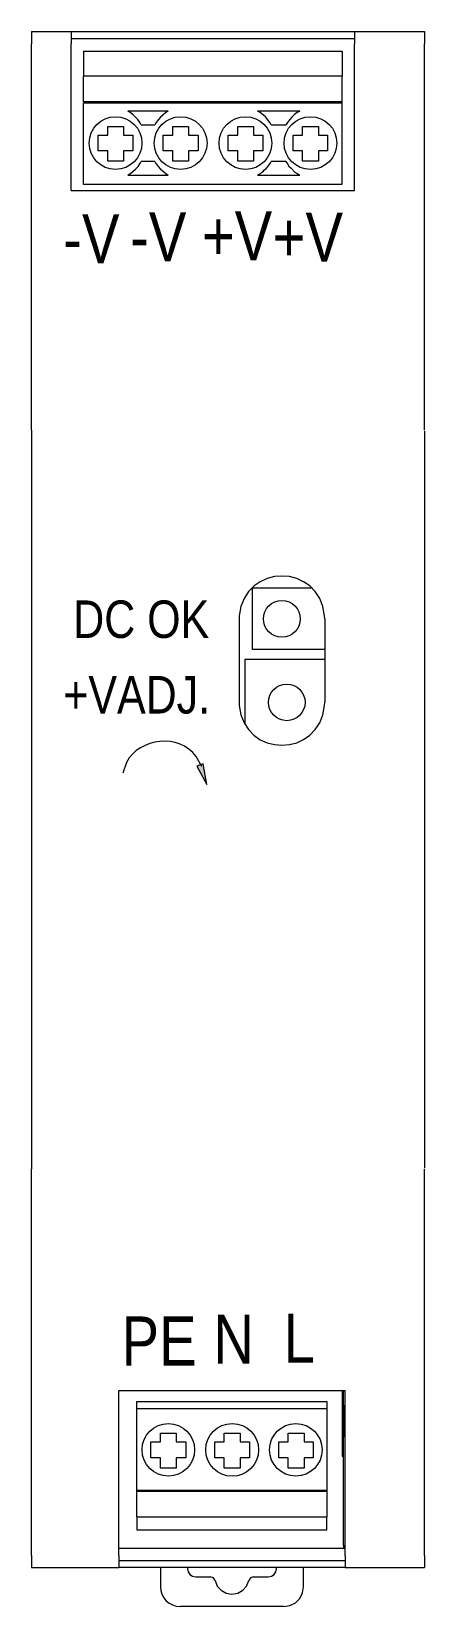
# Model space of a CAD drawing. Header units: millimetres. Extents: x 106 to 752, y 71 to 221.
# Drawn here: x 720.4 to 752.4, y 71.3 to 199.6 of the extents above.
import ezdxf

# ---------------------------------------------------------------- set-up
doc = ezdxf.new("R2010")
doc.units = ezdxf.units.MM

msp = doc.modelspace()

# ---------------------------------------------------------------- hatches: boundary and pattern name
h = msp.add_hatch(color=256)
h.dxf.hatch_style = 2
h.paths.add_polyline_path([(734.37, 139.92), (733.84, 139.73), (734.66, 138.26)])

# ---------------------------------------------------------------- linework, layer by layer
at = {"lineweight": 0}
for points in [[(720.38, 199.62), (720.38, 198.62)], [(720.38, 199.62), (723.61, 199.62)], [(720.38, 199.04), (720.38, 198.62)], [(723.61, 199.62), (723.61, 199.04)], [(723.61, 199.62), (746.69, 199.62)], [(723.61, 199.04), (723.61, 198.62)], [(724.45, 199.03), (723.61, 199.03)], [(727.51, 199.03), (724.45, 199.03)], [(730.58, 199.03), (727.51, 199.03)], [(733.64, 199.03), (730.58, 199.03)], [(736.71, 199.03), (733.64, 199.03)], [(742.84, 199.03), (736.71, 199.03)], [(745.9, 199.03), (742.84, 199.03)], [(746.68, 199.03), (745.9, 199.03)], [(746.69, 199.62), (746.69, 199.04)], [(746.69, 199.62), (752.4, 199.62)], [(746.69, 199.04), (746.69, 198.62)], [(752.4, 199.62), (752.4, 198.62)], [(752.4, 199.04), (752.4, 198.62)], [(720.38, 167.13), (720.38, 198.62)], [(720.38, 198.53), (720.38, 198.62)], [(723.61, 186.66), (723.61, 198.62)], [(724.61, 198.03), (745.68, 198.03)], [(724.61, 198.03), (724.61, 195.97)], [(745.68, 198.03), (745.68, 195.97)], [(746.69, 186.66), (746.69, 198.62)], [(752.4, 167.13), (752.4, 198.62)], [(752.4, 198.54), (752.4, 198.62)], [(724.61, 193.88), (724.61, 195.97)], [(745.68, 195.97), (724.61, 195.97)], [(745.68, 193.88), (745.68, 195.97)], [(745.68, 193.88), (724.61, 193.88)], [(745.68, 193.83), (745.68, 193.88)], [(724.61, 187.16), (724.61, 193.82)], [(724.61, 193.82), (745.68, 193.82)], [(731.52, 193.13), (728.24, 193.13)], [(729.32, 192.01), (729.21, 192.21), (729.04, 192.45), (728.86, 192.65), (728.66, 192.83), (728.43, 193.02), (728.24, 193.13)], [(731.52, 193.13), (731.33, 193.02), (731.1, 192.83), (730.9, 192.65), (730.72, 192.45), (730.55, 192.21), (730.44, 192.01)], [(742.23, 193.13), (738.8, 193.13)], [(739.92, 192.01), (739.8, 192.21), (739.44, 192.66), (739, 193.02), (738.8, 193.13)], [(742.23, 193.13), (742.03, 193.02), (741.82, 192.86), (741.59, 192.65), (741.39, 192.42), (741.23, 192.21), (741.11, 192.01)], [(745.68, 187.17), (745.68, 193.83)], [(729.32, 192.01), (730.44, 192.01)], [(739.91, 192.02), (741.11, 192.02)], [(728.24, 187.92), (728.43, 188.05), (728.63, 188.2), (728.86, 188.41), (729.07, 188.63), (729.21, 188.83), (729.32, 189.03)], [(730.44, 189.03), (729.32, 189.03)], [(730.44, 189.03), (730.55, 188.83), (730.7, 188.63), (730.9, 188.41), (731.13, 188.2), (731.33, 188.05), (731.52, 187.92)], [(738.8, 187.92), (739, 188.06), (739.19, 188.17), (739.36, 188.34), (739.53, 188.48), (739.66, 188.64), (739.8, 188.84), (739.91, 189.03)], [(741.11, 189.03), (739.91, 189.03)], [(741.11, 189.03), (741.23, 188.84), (741.36, 188.64), (741.53, 188.48), (741.84, 188.17), (742.03, 188.06), (742.23, 187.92)], [(728.24, 187.92), (731.52, 187.92)], [(738.8, 187.92), (742.23, 187.92)], [(723.61, 186.66), (746.69, 186.66)], [(745.68, 187.16), (724.61, 187.16)], [(720.38, 167.13), (720.38, 167.04)], [(720.38, 167.13), (720.38, 167.05)], [(720.38, 167.04), (720.38, 106.91)], [(752.4, 167.05), (752.4, 106.99)], [(744.29, 151.75), (744.26, 152), (744.12, 152.76), (743.86, 153.41), (743.5, 153.97), (743.06, 154.43), (742.55, 154.78), (741.99, 155.04), (741.39, 155.19), (740.78, 155.24), (740.17, 155.19), (739.58, 155.04), (739.02, 154.78), (738.51, 154.43), (738.07, 153.97), (737.7, 153.42), (737.44, 152.76), (737.3, 152), (737.3, 151.75)], [(738.38, 149.24), (738.38, 154.26)], [(743.23, 154.26), (738.38, 154.26)], [(737.3, 151.75), (737.3, 144.95)], [(744.29, 151.75), (744.29, 144.95)], [(744.29, 149.24), (738.38, 149.24)], [(737.77, 148.43), (737.77, 143.14)], [(744.29, 148.43), (737.77, 148.43)], [(744.29, 148.43), (737.77, 148.43)], [(737.3, 144.95), (737.3, 144.7), (737.44, 143.93), (737.7, 143.27), (738.06, 142.72), (738.5, 142.26), (739.02, 141.9), (739.58, 141.65), (740.17, 141.5), (740.78, 141.45), (741.4, 141.5), (741.99, 141.65), (742.55, 141.91), (743.06, 142.26), (743.5, 142.72), (743.86, 143.28), (744.12, 143.94), (744.26, 144.7), (744.29, 144.95)], [(734.25, 139.72), (733.8, 140.54), (733.52, 140.87), (733.2, 141.14), (732.85, 141.37), (732.48, 141.54), (732.08, 141.67), (731.67, 141.75), (731.26, 141.78), (730.84, 141.76), (730.42, 141.7), (730.02, 141.59), (729.63, 141.44), (729.26, 141.25), (728.92, 141.01), (728.61, 140.73), (728.34, 140.41), (728.11, 140.04), (727.81, 139.16)], [(720.38, 106.99), (720.38, 106.91)], [(720.38, 75.5), (720.38, 106.91)], [(752.4, 75.5), (752.4, 106.91)], [(727.49, 88.85), (745.93, 88.85)], [(727.49, 75.42), (727.49, 88.85)], [(745.68, 88.85), (745.68, 83.5), (745.8, 83.5)], [(745.79, 88.83), (745.68, 88.83)], [(745.79, 87.66), (745.79, 88.83)], [(745.8, 87.66), (745.8, 88.83)], [(745.94, 75.42), (745.94, 88.85)], [(728.96, 87.38), (728.96, 87.96)], [(728.96, 87.96), (744.43, 87.96)], [(728.96, 80.72), (728.96, 87.38)], [(728.96, 87.38), (744.43, 87.38)], [(744.43, 87.96), (744.43, 87.38)], [(744.43, 87.38), (744.43, 80.66)], [(745.79, 87.66), (745.79, 87.24)], [(745.8, 87.66), (745.8, 87.24)], [(745.79, 87.24), (745.68, 87.24)], [(745.79, 87.24), (745.79, 85.48)], [(745.8, 87.24), (745.8, 85.48)], [(745.79, 85.48), (745.68, 85.48)], [(745.79, 85.48), (745.79, 85.06)], [(745.79, 84.01), (745.79, 85.06)], [(745.8, 85.48), (745.8, 85.06)], [(745.8, 84.01), (745.8, 85.06)], [(745.79, 83.89), (745.68, 83.89)], [(745.79, 83.89), (745.79, 84.01)], [(745.79, 83.11), (745.79, 83.89)], [(745.8, 83.89), (745.8, 84.01)], [(745.8, 83.11), (745.8, 83.89)], [(745.8, 76.2), (745.8, 83.11)], [(728.96, 80.66), (728.96, 80.72)], [(744.43, 80.72), (728.96, 80.72)], [(728.96, 80.66), (744.43, 80.66)], [(728.96, 78.57), (728.96, 80.66)], [(744.43, 80.66), (744.43, 78.57)], [(728.96, 78.57), (744.43, 78.57)], [(728.96, 78.57), (728.96, 77.51)], [(744.43, 77.51), (744.43, 78.57)], [(728.96, 77.51), (744.43, 77.51)], [(727.49, 76.01), (745.8, 76.01)], [(745.8, 76.2), (745.8, 76.01)], [(745.93, 76.2), (745.8, 76.2)], [(745.8, 76.01), (745.93, 76.01)], [(745.8, 76.01), (745.93, 76.01)], [(720.38, 75.42), (720.38, 75.51)], [(720.38, 75.42), (720.38, 75.5)], [(720.38, 75.42), (720.38, 75)], [(720.38, 75.42), (720.38, 75)], [(720.38, 75), (720.38, 74.42)], [(727.49, 75.42), (727.49, 75), (729.38, 75)], [(727.49, 75), (727.49, 74.42)], [(727.49, 75), (732.89, 75)], [(729.38, 75), (732.89, 75)], [(730.88, 74.48), (730.88, 72.86)], [(732.89, 75), (736.38, 75)], [(732.89, 75), (736.38, 75)], [(733.09, 74.48), (733.09, 74.31)], [(736.38, 75), (739.89, 75)], [(736.38, 75), (739.89, 75)], [(739.89, 75), (743.37, 75)], [(739.89, 75), (743.37, 75)], [(740.34, 74.31), (740.34, 74.48)], [(742.55, 72.86), (742.55, 74.48)], [(743.37, 75), (745.94, 75)], [(743.37, 75), (745.93, 75)], [(745.93, 75.42), (745.93, 75)], [(745.94, 75), (745.94, 74.42)], [(752.4, 75.42), (752.4, 75.51)], [(752.4, 75.42), (752.4, 75.5)], [(752.4, 75.42), (752.4, 75)], [(752.4, 75.42), (752.4, 75)], [(752.4, 75), (752.4, 74.42)], [(720.38, 74.42), (727.49, 74.42)], [(745.93, 74.42), (727.49, 74.42)], [(733.09, 74.31), (733.14, 74.07), (733.28, 73.86), (733.49, 73.72), (733.73, 73.67)], [(733.73, 73.67), (734.95, 73.67)], [(735.34, 73.36), (735.2, 73.58), (734.95, 73.67)], [(735.34, 73.36), (735.52, 72.91), (735.84, 72.57), (736.24, 72.34), (736.71, 72.26), (737.19, 72.34), (737.59, 72.57), (737.9, 72.91), (738.09, 73.36)], [(738.48, 73.67), (738.23, 73.58), (738.09, 73.36)], [(738.48, 73.67), (739.69, 73.67)], [(739.69, 73.67), (739.94, 73.72), (740.15, 73.86), (740.29, 74.07), (740.34, 74.31)], [(745.93, 74.42), (752.4, 74.42)], [(730.88, 72.86), (730.91, 72.55), (731, 72.25), (731.15, 71.97), (731.35, 71.72), (731.59, 71.52), (731.87, 71.38), (732.17, 71.28), (732.49, 71.25)], [(740.94, 71.25), (741.44, 71.33), (741.89, 71.56), (742.24, 71.91), (742.47, 72.36), (742.55, 72.86)], [(740.94, 71.25), (732.49, 71.25)]]:
    msp.add_lwpolyline(points, dxfattribs=at)
for points in [[(726.59, 189.89), (725.81, 189.89), (725.81, 191.18), (726.59, 191.18), (726.59, 191.87), (727.87, 191.87), (727.87, 191.18), (728.65, 191.18), (728.65, 189.89), (727.87, 189.89), (727.87, 189.06), (726.59, 189.06)], [(731.89, 189.89), (731.11, 189.89), (731.11, 191.18), (731.89, 191.18), (731.89, 191.87), (733.17, 191.87), (733.17, 191.18), (733.95, 191.18), (733.95, 189.89), (733.17, 189.89), (733.17, 189.06), (731.89, 189.06)], [(737.19, 189.9), (736.41, 189.9), (736.41, 191.18), (737.19, 191.18), (737.19, 191.88), (738.47, 191.88), (738.47, 191.18), (739.22, 191.18), (739.22, 189.9), (738.47, 189.9), (738.47, 189.06), (737.19, 189.06)], [(742.45, 189.9), (741.7, 189.9), (741.7, 191.18), (742.45, 191.18), (742.45, 191.88), (743.76, 191.88), (743.76, 191.18), (744.51, 191.18), (744.51, 189.9), (743.76, 189.9), (743.76, 189.06), (742.45, 189.06)], [(734.37, 139.92), (733.84, 139.73), (734.66, 138.26)], [(734.37, 139.92), (733.84, 139.73), (734.66, 138.26)], [(730.88, 83.36), (730.1, 83.36), (730.1, 84.67), (730.88, 84.67), (730.88, 85.37), (732.17, 85.37), (732.17, 84.67), (732.95, 84.67), (732.95, 83.36), (732.17, 83.36), (732.17, 82.53), (730.88, 82.53)], [(736.09, 83.36), (735.31, 83.36), (735.31, 84.67), (736.09, 84.67), (736.09, 85.37), (737.37, 85.37), (737.37, 84.67), (738.13, 84.67), (738.13, 83.36), (737.37, 83.36), (737.37, 82.53), (736.09, 82.53)], [(741.28, 83.36), (740.52, 83.36), (740.52, 84.67), (741.28, 84.67), (741.28, 85.37), (742.59, 85.37), (742.59, 84.67), (743.34, 84.67), (743.34, 83.36), (742.59, 83.36), (742.59, 82.53), (741.28, 82.53)]]:
    msp.add_lwpolyline(points, close=True, dxfattribs=at)
for centre, radius in [((727.23, 190.53), 2.15), ((732.53, 190.53), 2.15), ((737.81, 190.53), 2.15), ((743.11, 190.53), 2.15), ((740.78, 151.75), 1.5), ((741.18, 144.94), 1.49), ((731.53, 84.02), 2.14), ((736.73, 84.02), 2.15), ((741.92, 84.02), 2.14)]:
    msp.add_circle(centre, radius, dxfattribs=at)

# ---------------------------------------------------------------- texts
at = {"attachment_point": 1}
for s, insert, char_height in [('{\\fArialNarrow|b0|i0|c0|p0;-V}', (728.42, 184.88), 4), ('{\\fArialNarrow|b0|i0|c0|p0;+V}', (734.26, 184.97), 4), ('{\\fArialNarrow|b0|i0|c0|p0;+V}', (740.03, 184.86), 4), ('{\\fArialNarrow|b0|i0|c0|p0;-V}', (722.97, 184.73), 4), ('{\\fArialNarrow|b0|i0|c0;DC OK}', (723.78, 153.25), 3.0551), ('{\\fArialNarrow|b0|i0|c0;+VADJ.}', (722.97, 147.09), 3.0551), ('{\\fArialNarrow|b0|i0|c0|p0;N}', (735.19, 95.04), 4), ('{\\fArialNarrow|b0|i0|c0|p0;L}', (740.92, 95.13), 4), ('{\\fArialNarrow|b0|i0|c0|p0;PE}', (727.72, 94.89), 4)]:
    msp.add_mtext(s, dxfattribs=dict(at, insert=insert, char_height=char_height))

doc.saveas('drawing.dxf')
